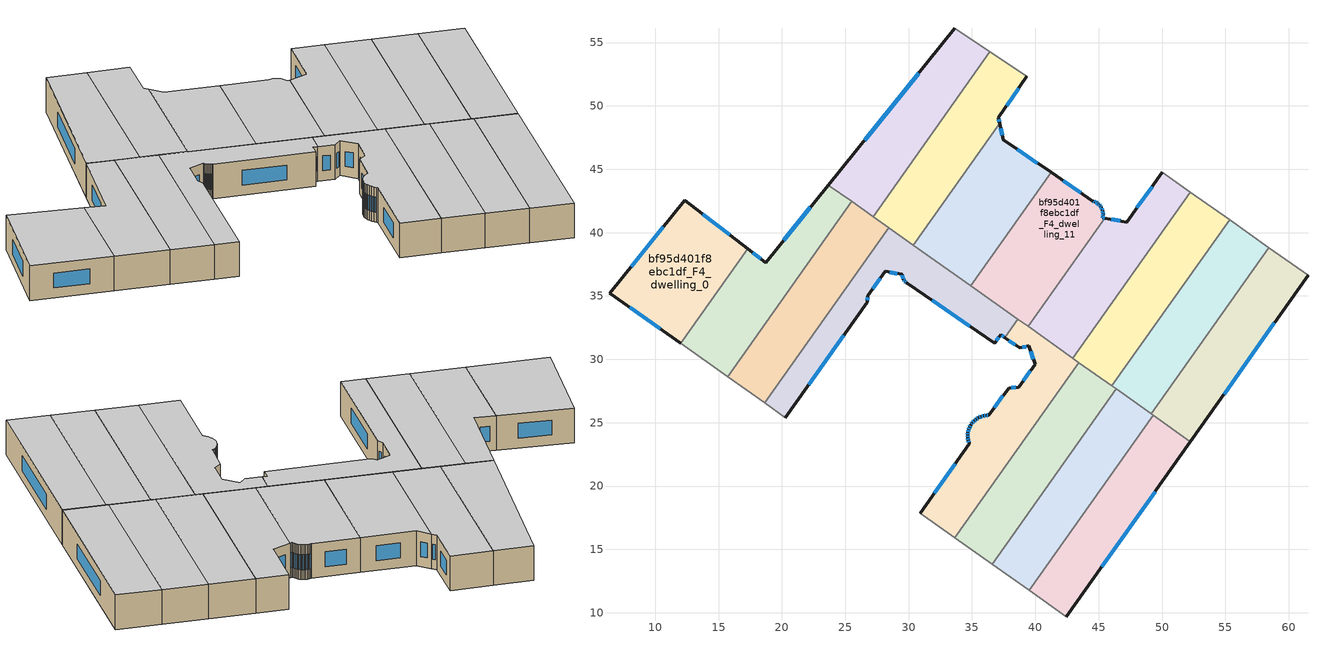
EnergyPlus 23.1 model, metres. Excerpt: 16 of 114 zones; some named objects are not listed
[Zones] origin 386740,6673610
bf95d401f8ebc1df_F4_dwelling_0
 floor to bf95d401f8ebc1df_F3_dwelling_0 (EU_floor_Construction): 17.3,38.73 12.01,31.26 6.4,35.23 12.34,42.55 z12
 wall outside (EU_wall_Construction): 17.3,38.73 12.34,42.55 6.4,35.23 12.01,31.26 z12:15
 wall to bf95d401f8ebc1df_F4_dwelling_1 (EU_wall_Construction): 12.01,31.26 17.3,38.73 z12:15
 window (EU_Window_Construction): 8,34.1 10.4,32.4 / 10.64,40.46 8.1,37.32 / 15.88,39.82 13.76,41.46 z12.86:14.14
 ceiling to bf95d401f8ebc1df_F5_dwelling_0 (EU_floor_Construction): 12.01,31.26 17.3,38.73 12.34,42.55 6.4,35.23 z15
bf95d401f8ebc1df_F4_dwelling_1
 floor to bf95d401f8ebc1df_F3_dwelling_1 (EU_floor_Construction): 25.51,42.46 15.71,28.63 12.01,31.26 17.3,38.73 18.73,37.63 23.67,43.76 z12
 wall outside (EU_wall_Construction): 23.67,43.76 18.73,37.63 17.3,38.73 z12:15
 wall to bf95d401f8ebc1df_F4_dwelling_2 (EU_wall_Construction): 15.71,28.63 25.51,42.46 z12:15
 wall adiabatic (EU_wall_Construction): 12.01,31.26 15.71,28.63 z12:15
 wall to bf95d401f8ebc1df_F4_dwelling_8 (EU_wall_Construction): 25.51,42.46 23.67,43.76 z12:15
 window (EU_Window_Construction): 22.26,42.01 20.14,39.38 / 18.32,37.94 17.71,38.41 z12.86:14.14
 ceiling to bf95d401f8ebc1df_F5_dwelling_1 (EU_floor_Construction): 15.71,28.63 25.51,42.46 23.67,43.76 18.73,37.63 17.3,38.73 12.01,31.26 z15
bf95d401f8ebc1df_F4_dwelling_10
 floor to bf95d401f8ebc1df_F3_dwelling_10 (EU_floor_Construction): 41.24,44.75 34.9,35.8 30.39,39 37.2,48.61 37.48,47.33 z12
 wall outside (EU_wall_Construction): 41.24,44.75 37.48,47.33 37.2,48.61 z12:15
 wall to bf95d401f8ebc1df_F4_dwelling_11 (EU_wall_Construction): 34.9,35.8 41.24,44.75 z12:15
 wall to bf95d401f8ebc1df_F4_dwelling_9 (EU_wall_Construction): 37.2,48.61 30.39,39 z12:15
 wall to bf95d401f8ebc1df_F4_dwelling_3 (EU_wall_Construction): 30.39,39 34.9,35.8 z12:15
 window (EU_Window_Construction): 40.17,45.49 38.56,46.59 / 37.4,47.7 37.28,48.25 z12.86:14.14
 ceiling to bf95d401f8ebc1df_F5_dwelling_10 (EU_floor_Construction): 34.9,35.8 41.24,44.75 37.48,47.33 37.2,48.61 30.39,39 z15
bf95d401f8ebc1df_F4_dwelling_11
 floor to bf95d401f8ebc1df_F3_dwelling_11 (EU_floor_Construction): 44.58,42.48 44.71,42.43 44.84,42.36 44.95,42.28 45.06,42.18 45.15,42.07 45.21,41.98 45.22,41.95 45.28,41.82 45.32,41.68 45.35,41.54 45.35,41.4 45.34,41.26 45.32,41.16 45.48,41.13 39.43,32.59 34.9,35.8 41.24,44.75 44.55,42.49 z12
 wall outside (EU_wall_Construction): 45.48,41.13 45.32,41.16 45.34,41.26 45.35,41.4 45.35,41.54 45.32,41.68 45.28,41.82 45.22,41.95 45.21,41.98 45.15,42.07 45.06,42.18 44.95,42.28 44.84,42.36 44.71,42.43 44.58,42.48 44.55,42.49 41.24,44.75 z12:15
 wall to bf95d401f8ebc1df_F4_dwelling_12 (EU_wall_Construction): 39.43,32.59 45.48,41.13 z12:15
 wall to bf95d401f8ebc1df_F4_dwelling_4 (EU_wall_Construction): 38.62,33.17 39.43,32.59 z12:15
 wall to bf95d401f8ebc1df_F4_dwelling_3 (EU_wall_Construction): 34.9,35.8 38.62,33.17 z12:15
 window (EU_Window_Construction): 44.67,42.44 44.61,42.46 / 44.8,42.38 44.75,42.41 / 44.92,42.3 44.87,42.34 / 45.03,42.21 44.98,42.25 / 45.12,42.1 45.08,42.15 / 45.19,42.01 45.16,42.05 / 45.26,41.86 45.24,41.91 / 45.31,41.72 45.29,41.78 / 45.34,41.58 45.33,41.64 / 45.35,41.44 45.35,41.5 / 45.34,41.3 45.35,41.36 / 45.32,41.19 45.33,41.23 / 45.44,41.14 45.36,41.15 / 43.61,43.13 42.19,44.1 z12.86:14.14
 ceiling to bf95d401f8ebc1df_F5_dwelling_11 (EU_floor_Construction): 39.43,32.59 45.48,41.13 45.32,41.16 45.34,41.26 45.35,41.4 45.35,41.54 45.32,41.68 45.28,41.82 45.22,41.95 45.21,41.98 45.15,42.07 45.06,42.18 44.95,42.28 44.84,42.36 44.71,42.43 44.58,42.48 44.55,42.49 41.24,44.75 34.9,35.8 z15
bf95d401f8ebc1df_F4_dwelling_12
 floor to bf95d401f8ebc1df_F3_dwelling_12 (EU_floor_Construction): 52.23,43.19 42.95,30.1 39.43,32.59 45.48,41.13 47.21,40.83 50.03,44.75 z12
 wall outside (EU_wall_Construction): 50.03,44.75 47.21,40.83 45.48,41.13 z12:15
 wall adiabatic (EU_wall_Construction): 52.23,43.19 50.03,44.75 z12:15
 wall to bf95d401f8ebc1df_F4_dwelling_13 (EU_wall_Construction): 42.95,30.1 52.23,43.19 z12:15
 wall to bf95d401f8ebc1df_F4_dwelling_4 (EU_wall_Construction): 39.43,32.59 42.95,30.1 z12:15
 window (EU_Window_Construction): 46.72,40.92 45.98,41.05 / 49.23,43.63 48.02,41.95 z12.86:14.14
 ceiling to bf95d401f8ebc1df_F5_dwelling_12 (EU_floor_Construction): 42.95,30.1 52.23,43.19 50.03,44.75 47.21,40.83 45.48,41.13 39.43,32.59 z15
bf95d401f8ebc1df_F4_dwelling_13
 floor to bf95d401f8ebc1df_F3_dwelling_13 (EU_floor_Construction): 55.33,41 46.05,27.9 42.95,30.1 52.23,43.19 z12
 wall adiabatic (EU_wall_Construction): 55.33,41 52.23,43.19 z12:15
 wall to bf95d401f8ebc1df_F4_dwelling_14 (EU_wall_Construction): 46.05,27.9 55.33,41 z12:15
 wall to bf95d401f8ebc1df_F4_dwelling_5 (EU_wall_Construction): 43.44,29.75 46.05,27.9 z12:15
 wall to bf95d401f8ebc1df_F4_dwelling_4 (EU_wall_Construction): 42.95,30.1 43.44,29.75 z12:15
 ceiling to bf95d401f8ebc1df_F5_dwelling_13 (EU_floor_Construction): 46.05,27.9 55.33,41 52.23,43.19 42.95,30.1 z15
bf95d401f8ebc1df_F4_dwelling_14
 floor to bf95d401f8ebc1df_F3_dwelling_14 (EU_floor_Construction): 58.43,38.81 49.15,25.71 46.05,27.9 55.33,41 z12
 wall adiabatic (EU_wall_Construction): 58.43,38.81 55.33,41 z12:15
 wall to bf95d401f8ebc1df_F4_dwelling_15 (EU_wall_Construction): 49.15,25.71 58.43,38.81 z12:15
 wall to bf95d401f8ebc1df_F4_dwelling_6 (EU_wall_Construction): 46.38,27.67 49.15,25.71 z12:15
 wall to bf95d401f8ebc1df_F4_dwelling_5 (EU_wall_Construction): 46.05,27.9 46.38,27.67 z12:15
 ceiling to bf95d401f8ebc1df_F5_dwelling_14 (EU_floor_Construction): 49.15,25.71 58.43,38.81 55.33,41 46.05,27.9 z15
bf95d401f8ebc1df_F4_dwelling_15
 floor to bf95d401f8ebc1df_F3_dwelling_15 (EU_floor_Construction): 61.52,36.62 52.24,23.51 49.15,25.71 58.43,38.81 z12
 wall outside (EU_wall_Construction): 52.24,23.51 61.52,36.62 z12:15
 wall adiabatic (EU_wall_Construction): 61.52,36.62 58.43,38.81 z12:15
 wall to bf95d401f8ebc1df_F4_dwelling_7 (EU_wall_Construction): 49.31,25.59 52.24,23.51 z12:15
 wall to bf95d401f8ebc1df_F4_dwelling_6 (EU_wall_Construction): 49.15,25.71 49.31,25.59 z12:15
 window (EU_Window_Construction): 54.89,27.26 58.87,32.87 z12.86:14.14
 ceiling to bf95d401f8ebc1df_F5_dwelling_15 (EU_floor_Construction): 52.24,23.51 61.52,36.62 58.43,38.81 49.15,25.71 z15
bf95d401f8ebc1df_F4_dwelling_2
 floor to bf95d401f8ebc1df_F3_dwelling_2 (EU_floor_Construction): 28.44,40.38 18.65,26.56 15.71,28.63 25.51,42.46 z12
 wall to bf95d401f8ebc1df_F4_dwelling_3 (EU_wall_Construction): 18.65,26.56 28.44,40.38 z12:15
 wall adiabatic (EU_wall_Construction): 15.71,28.63 18.65,26.56 z12:15
 wall to bf95d401f8ebc1df_F4_dwelling_9 (EU_wall_Construction): 28.44,40.38 27.2,41.26 z12:15
 wall to bf95d401f8ebc1df_F4_dwelling_8 (EU_wall_Construction): 27.2,41.26 25.51,42.46 z12:15
 ceiling to bf95d401f8ebc1df_F5_dwelling_2 (EU_floor_Construction): 18.65,26.56 28.44,40.38 25.51,42.46 15.71,28.63 z15
bf95d401f8ebc1df_F4_dwelling_3
 floor to bf95d401f8ebc1df_F3_dwelling_3 (EU_floor_Construction): 38.62,33.17 37.59,31.72 37.27,31.95 36.79,31.26 29.88,36 29.82,36.05 29.73,36.13 29.66,36.22 29.6,36.3 29.6,36.32 29.55,36.42 29.51,36.54 29.49,36.65 29.49,36.7 28.15,36.93 26.79,35.04 26.74,34.5 20.28,25.39 18.65,26.56 28.44,40.38 z12
 wall outside (EU_wall_Construction): 20.28,25.39 26.74,34.5 26.79,35.04 28.15,36.93 29.49,36.7 29.49,36.65 29.51,36.54 29.55,36.42 29.6,36.32 29.6,36.3 29.66,36.22 29.73,36.13 29.82,36.05 29.88,36 36.79,31.26 37.27,31.95 37.59,31.72 z12:15
 wall adiabatic (EU_wall_Construction): 18.65,26.56 20.28,25.39 z12:15
 wall to bf95d401f8ebc1df_F4_dwelling_4 (EU_wall_Construction): 37.59,31.72 38.62,33.17 z12:15
 wall to bf95d401f8ebc1df_F4_dwelling_9 (EU_wall_Construction): 30.39,39 28.44,40.38 z12:15
 window (EU_Window_Construction): 29.76,36.11 29.79,36.07 / 29.68,36.19 29.71,36.15 / 29.62,36.28 29.64,36.24 / 29.56,36.39 29.58,36.35 / 29.52,36.5 29.54,36.46 / 29.5,36.62 29.51,36.57 / 28.53,36.86 29.11,36.76 / 27.18,35.58 27.76,36.39 / 26.76,34.65 26.78,34.88 / 22.13,28 24.9,31.9 / 37.36,31.89 37.5,31.79 / 36.93,31.46 37.13,31.75 / 31.85,34.65 34.82,32.62 z12.86:14.14
 ceiling to bf95d401f8ebc1df_F5_dwelling_3 (EU_floor_Construction): 36.79,31.26 37.27,31.95 37.59,31.72 38.62,33.17 28.44,40.38 18.65,26.56 20.28,25.39 26.74,34.5 26.79,35.04 28.15,36.93 29.49,36.7 29.49,36.65 29.51,36.54 29.55,36.42 29.6,36.32 29.6,36.3 29.66,36.22 29.73,36.13 29.82,36.05 29.88,36 z15
bf95d401f8ebc1df_F4_dwelling_4
 floor to bf95d401f8ebc1df_F3_dwelling_4 (EU_floor_Construction): 43.44,29.75 33.65,15.92 30.91,17.86 34.8,23.33 34.77,23.41 34.71,23.61 34.68,23.82 34.67,24.03 34.69,24.24 34.73,24.44 34.81,24.64 34.91,24.82 34.94,24.87 35.03,25 35.17,25.15 35.33,25.28 35.51,25.39 35.7,25.48 35.9,25.54 36.11,25.58 36.31,25.58 37.89,27.73 38.68,27.8 39.98,29.59 39.5,31.05 38.76,30.9 37.59,31.72 38.62,33.17 z12
 wall outside (EU_wall_Construction): 37.59,31.72 38.76,30.9 39.5,31.05 39.98,29.59 38.68,27.8 37.89,27.73 36.31,25.58 36.11,25.58 35.9,25.54 35.7,25.48 35.51,25.39 35.33,25.28 35.17,25.15 35.03,25 34.94,24.87 34.91,24.82 34.81,24.64 34.73,24.44 34.69,24.24 34.67,24.03 34.68,23.82 34.71,23.61 34.77,23.41 34.8,23.33 30.91,17.86 z12:15
 wall to bf95d401f8ebc1df_F4_dwelling_5 (EU_wall_Construction): 33.65,15.92 43.44,29.75 z12:15
 wall adiabatic (EU_wall_Construction): 30.91,17.86 33.65,15.92 z12:15
 window (EU_Window_Construction): 34.73,23.56 34.75,23.47 / 34.69,23.76 34.7,23.67 / 34.67,23.97 34.67,23.88 / 34.68,24.18 34.67,24.09 / 34.72,24.38 34.7,24.3 / 34.79,24.58 34.76,24.5 / 34.88,24.77 34.84,24.69 / 35,24.96 34.96,24.91 / 35.13,25.11 35.07,25.04 / 35.29,25.24 35.22,25.19 / 35.46,25.36 35.38,25.31 / 35.65,25.46 35.57,25.42 / 35.85,25.52 35.76,25.5 / 36.05,25.57 35.96,25.55 / 36.25,25.58 36.17,25.58 / 37.44,27.12 36.76,26.2 / 38.45,27.78 38.11,27.75 / 39.61,29.08 39.05,28.31 / 39.63,30.64 39.84,30.01 / 38.97,30.94 39.28,31.01 / 37.92,31.49 38.42,31.13 / 33.69,21.77 32.03,19.43 z12.86:14.14
 ceiling to bf95d401f8ebc1df_F5_dwelling_4 (EU_floor_Construction): 33.65,15.92 43.44,29.75 38.62,33.17 37.59,31.72 38.76,30.9 39.5,31.05 39.98,29.59 38.68,27.8 37.89,27.73 36.31,25.58 36.11,25.58 35.9,25.54 35.7,25.48 35.51,25.39 35.33,25.28 35.17,25.15 35.03,25 34.94,24.87 34.91,24.82 34.81,24.64 34.73,24.44 34.69,24.24 34.67,24.03 34.68,23.82 34.71,23.61 34.77,23.41 34.8,23.33 30.91,17.86 z15
bf95d401f8ebc1df_F4_dwelling_5
 floor to bf95d401f8ebc1df_F3_dwelling_5 (EU_floor_Construction): 46.38,27.67 36.58,13.85 33.65,15.92 43.44,29.75 z12
 wall to bf95d401f8ebc1df_F4_dwelling_6 (EU_wall_Construction): 36.58,13.85 46.38,27.67 z12:15
 wall adiabatic (EU_wall_Construction): 33.65,15.92 36.58,13.85 z12:15
 ceiling to bf95d401f8ebc1df_F5_dwelling_5 (EU_floor_Construction): 36.58,13.85 46.38,27.67 43.44,29.75 33.65,15.92 z15
bf95d401f8ebc1df_F4_dwelling_6
 floor to bf95d401f8ebc1df_F3_dwelling_6 (EU_floor_Construction): 49.31,25.59 39.52,11.77 36.58,13.85 46.38,27.67 z12
 wall to bf95d401f8ebc1df_F4_dwelling_7 (EU_wall_Construction): 39.52,11.77 49.31,25.59 z12:15
 wall adiabatic (EU_wall_Construction): 36.58,13.85 39.52,11.77 z12:15
 ceiling to bf95d401f8ebc1df_F5_dwelling_6 (EU_floor_Construction): 39.52,11.77 49.31,25.59 46.38,27.67 36.58,13.85 z15
bf95d401f8ebc1df_F4_dwelling_7
 floor to bf95d401f8ebc1df_F3_dwelling_7 (EU_floor_Construction): 52.24,23.51 42.45,9.69 39.52,11.77 49.31,25.59 z12
 wall outside (EU_wall_Construction): 42.45,9.69 52.24,23.51 z12:15
 wall adiabatic (EU_wall_Construction): 39.52,11.77 42.45,9.69 z12:15
 window (EU_Window_Construction): 45.25,13.64 49.45,19.56 z12.86:14.14
 ceiling to bf95d401f8ebc1df_F5_dwelling_7 (EU_floor_Construction): 42.45,9.69 52.24,23.51 49.31,25.59 39.52,11.77 z15
bf95d401f8ebc1df_F4_dwelling_8
 floor to bf95d401f8ebc1df_F3_dwelling_8 (EU_floor_Construction): 36.42,54.27 27.2,41.25 23.67,43.76 33.65,56.13 z12
 wall outside (EU_wall_Construction): 33.65,56.13 23.67,43.76 z12:15
 wall to bf95d401f8ebc1df_F4_dwelling_9 (EU_wall_Construction): 27.2,41.25 36.42,54.27 z12:15
 wall adiabatic (EU_wall_Construction): 36.42,54.27 33.65,56.13 z12:15
 window (EU_Window_Construction): 30.8,52.59 26.52,47.29 z12.86:14.14
 ceiling to bf95d401f8ebc1df_F5_dwelling_8 (EU_floor_Construction): 27.2,41.25 36.42,54.27 33.65,56.13 23.67,43.76 z15
bf95d401f8ebc1df_F4_dwelling_9
 floor to bf95d401f8ebc1df_F3_dwelling_9 (EU_floor_Construction): 39.34,52.33 37.1,49.07 37.2,48.61 30.39,39 27.2,41.25 36.42,54.27 z12
 wall outside (EU_wall_Construction): 37.2,48.61 37.1,49.07 39.34,52.33 z12:15
 wall adiabatic (EU_wall_Construction): 39.34,52.33 36.42,54.27 z12:15
 window (EU_Window_Construction): 37.74,50 38.7,51.39 / 37.17,48.74 37.12,48.94 z12.86:14.14
 ceiling to bf95d401f8ebc1df_F5_dwelling_9 (EU_floor_Construction): 30.39,39 37.2,48.61 37.1,49.07 39.34,52.33 36.42,54.27 27.2,41.25 z15
[Building]
EU S2 Campaign: North Axis=0; Terrain=City; Solar Distribution=FullExterior
[Site:Location]
Helsinki-Vantaa.AP: Latitude=60.317; Longitude=24.963; Time Zone=2; Elevation=54.6
[SizingPeriod:WeatherFileDays]
AnnualSizingPeriod: Begin Month=1; Begin Day of Month=1; End Month=12; End Day of Month=31; Day of Week for Start Day=Monday; Use Weather File Daylight Saving Period=No; Use Weather File Rain and Snow Indicators=No
[MATERIAL]
EU_InternalMass_Material: Roughness=MediumRough; Thickness=0.1; Conductivity=1; Density=1800; Specific Heat=900; Thermal Absorptance=0.9; Solar Absorptance=0.7; Visible Absorptance=0.7
[MATERIAL:NOMASS] Roughness=MediumRough; Thermal Absorptance=0.9; Solar Absorptance=0.7; Visible Absorptance=0.7
Name | Thermal Resistance
EU_wall_NoMass | 1.10183
EU_floor_NoMass | 1.70606
[WINDOWMATERIAL:SIMPLEGLAZINGSYSTEM]
EU_Window_SimpleGlazing: UFactor=3.11035; Solar Heat Gain Coefficient=0.8; Visible Transmittance=0.8
[CONSTRUCTION]
EU_wall_Construction: EU_wall_NoMass
EU_floor_Construction: EU_floor_NoMass
EU_Window_Construction: EU_Window_SimpleGlazing
EU_InternalMass_Construction: EU_InternalMass_Material
[ZONE] Type=1; Multiplier=1; Ceiling Height=autocalculate; Floor Area=autocalculate; Part of Total Floor Area=Yes
Name | Volume
bf95d401f8ebc1df_F4_dwelling_0; bf95d401f8ebc1df_F4_dwelling_4 | 182.78
bf95d401f8ebc1df_F4_dwelling_1 | 182.741
bf95d401f8ebc1df_F4_dwelling_10 | 182.759
bf95d401f8ebc1df_F4_dwelling_11; bf95d401f8ebc1df_F4_dwelling_12; bf95d401f8ebc1df_F4_dwelling_14 | 182.766
bf95d401f8ebc1df_F4_dwelling_13 | 182.733
bf95d401f8ebc1df_F4_dwelling_15 | 182.754
bf95d401f8ebc1df_F4_dwelling_2 | 182.762
bf95d401f8ebc1df_F4_dwelling_3 | 182.779
bf95d401f8ebc1df_F4_dwelling_5 | 182.763
bf95d401f8ebc1df_F4_dwelling_6 | 182.764
bf95d401f8ebc1df_F4_dwelling_7 | 182.751
bf95d401f8ebc1df_F4_dwelling_8 | 182.758
bf95d401f8ebc1df_F4_dwelling_9 | 182.739
[INTERNALMASS] Construction=EU_InternalMass_Construction
Name | Zone or ZoneList | Surface Area
bf95d401f8ebc1df_F4_dwelling_0_EU_InternalMass | bf95d401f8ebc1df_F4_dwelling_0 | 60.9266
bf95d401f8ebc1df_F4_dwelling_1_EU_InternalMass | bf95d401f8ebc1df_F4_dwelling_1 | 60.9136
bf95d401f8ebc1df_F4_dwelling_2_EU_InternalMass | bf95d401f8ebc1df_F4_dwelling_2 | 60.9209
bf95d401f8ebc1df_F4_dwelling_3_EU_InternalMass | bf95d401f8ebc1df_F4_dwelling_3 | 60.9266
bf95d401f8ebc1df_F4_dwelling_4_EU_InternalMass | bf95d401f8ebc1df_F4_dwelling_4 | 60.9261
bf95d401f8ebc1df_F4_dwelling_5_EU_InternalMass | bf95d401f8ebc1df_F4_dwelling_5 | 60.9213
bf95d401f8ebc1df_F4_dwelling_6_EU_InternalMass | bf95d401f8ebc1df_F4_dwelling_6 | 60.9213
bf95d401f8ebc1df_F4_dwelling_7_EU_InternalMass | bf95d401f8ebc1df_F4_dwelling_7 | 60.9167
bf95d401f8ebc1df_F4_dwelling_8_EU_InternalMass | bf95d401f8ebc1df_F4_dwelling_8 | 60.9193
bf95d401f8ebc1df_F4_dwelling_9_EU_InternalMass | bf95d401f8ebc1df_F4_dwelling_9 | 60.913
bf95d401f8ebc1df_F4_dwelling_10_EU_InternalMass | bf95d401f8ebc1df_F4_dwelling_10 | 60.9193
bf95d401f8ebc1df_F4_dwelling_11_EU_InternalMass | bf95d401f8ebc1df_F4_dwelling_11 | 60.9225
bf95d401f8ebc1df_F4_dwelling_12_EU_InternalMass | bf95d401f8ebc1df_F4_dwelling_12 | 60.9218
bf95d401f8ebc1df_F4_dwelling_13_EU_InternalMass | bf95d401f8ebc1df_F4_dwelling_13 | 60.911
bf95d401f8ebc1df_F4_dwelling_14_EU_InternalMass | bf95d401f8ebc1df_F4_dwelling_14 | 60.9217
bf95d401f8ebc1df_F4_dwelling_15_EU_InternalMass | bf95d401f8ebc1df_F4_dwelling_15 | 60.9181
[OTHEREQUIPMENT] Fuel Type=Electricity; Design Level Calculation Method=Watts/Area; Power per Zone Floor Area=1; Fraction Latent=0; Fraction Radiant=0; Fraction Lost=0; Carbon Dioxide Generation Rate=0; EndUse Subcategory=EU_Step8_InternalGains
Name | Zone or ZoneList or Space or SpaceList | Schedule
EU_Step8_InternalGain_bf95d401f8ebc1df_F4_dwelling_0_f000 | bf95d401f8ebc1df_F4_dwelling_0 | EU_Step8_GainSchedule_bf95d401f8ebc1df_F4_dwelling_0_f000
EU_Step8_InternalGain_bf95d401f8ebc1df_F4_dwelling_1_f000 | bf95d401f8ebc1df_F4_dwelling_1 | EU_Step8_GainSchedule_bf95d401f8ebc1df_F4_dwelling_1_f000
EU_Step8_InternalGain_bf95d401f8ebc1df_F4_dwelling_2_f000 | bf95d401f8ebc1df_F4_dwelling_2 | EU_Step8_GainSchedule_bf95d401f8ebc1df_F4_dwelling_2_f000
EU_Step8_InternalGain_bf95d401f8ebc1df_F4_dwelling_3_f000 | bf95d401f8ebc1df_F4_dwelling_3 | EU_Step8_GainSchedule_bf95d401f8ebc1df_F4_dwelling_3_f000
EU_Step8_InternalGain_bf95d401f8ebc1df_F4_dwelling_4_f000 | bf95d401f8ebc1df_F4_dwelling_4 | EU_Step8_GainSchedule_bf95d401f8ebc1df_F4_dwelling_4_f000
EU_Step8_InternalGain_bf95d401f8ebc1df_F4_dwelling_5_f000 | bf95d401f8ebc1df_F4_dwelling_5 | EU_Step8_GainSchedule_bf95d401f8ebc1df_F4_dwelling_5_f000
EU_Step8_InternalGain_bf95d401f8ebc1df_F4_dwelling_6_f000 | bf95d401f8ebc1df_F4_dwelling_6 | EU_Step8_GainSchedule_bf95d401f8ebc1df_F4_dwelling_6_f000
EU_Step8_InternalGain_bf95d401f8ebc1df_F4_dwelling_7_f000 | bf95d401f8ebc1df_F4_dwelling_7 | EU_Step8_GainSchedule_bf95d401f8ebc1df_F4_dwelling_7_f000
EU_Step8_InternalGain_bf95d401f8ebc1df_F4_dwelling_8_f000 | bf95d401f8ebc1df_F4_dwelling_8 | EU_Step8_GainSchedule_bf95d401f8ebc1df_F4_dwelling_8_f000
EU_Step8_InternalGain_bf95d401f8ebc1df_F4_dwelling_9_f000 | bf95d401f8ebc1df_F4_dwelling_9 | EU_Step8_GainSchedule_bf95d401f8ebc1df_F4_dwelling_9_f000
EU_Step8_InternalGain_bf95d401f8ebc1df_F4_dwelling_10_f000 | bf95d401f8ebc1df_F4_dwelling_10 | EU_Step8_GainSchedule_bf95d401f8ebc1df_F4_dwelling_10_f000
EU_Step8_InternalGain_bf95d401f8ebc1df_F4_dwelling_11_f000 | bf95d401f8ebc1df_F4_dwelling_11 | EU_Step8_GainSchedule_bf95d401f8ebc1df_F4_dwelling_11_f000
EU_Step8_InternalGain_bf95d401f8ebc1df_F4_dwelling_12_f000 | bf95d401f8ebc1df_F4_dwelling_12 | EU_Step8_GainSchedule_bf95d401f8ebc1df_F4_dwelling_12_f000
EU_Step8_InternalGain_bf95d401f8ebc1df_F4_dwelling_13_f000 | bf95d401f8ebc1df_F4_dwelling_13 | EU_Step8_GainSchedule_bf95d401f8ebc1df_F4_dwelling_13_f000
EU_Step8_InternalGain_bf95d401f8ebc1df_F4_dwelling_14_f000 | bf95d401f8ebc1df_F4_dwelling_14 | EU_Step8_GainSchedule_bf95d401f8ebc1df_F4_dwelling_14_f000
EU_Step8_InternalGain_bf95d401f8ebc1df_F4_dwelling_15_f000 | bf95d401f8ebc1df_F4_dwelling_15 | EU_Step8_GainSchedule_bf95d401f8ebc1df_F4_dwelling_15_f000
[ZONEVENTILATION:DESIGNFLOWRATE] Schedule=EU_AlwaysOn; Design Flow Rate Calculation Method=AirChanges/Hour; Air Changes per Hour=0.756316; Ventilation Type=Natural; Fan Pressure Rise=0; Fan Total Efficiency=1; Constant Term Coefficient=1; Temperature Term Coefficient=0; Velocity Term Coefficient=0; Velocity Squared Term Coefficient=0; Minimum Indoor Temperature=-100; Maximum Indoor Temperature=100; Delta Temperature=-100; Minimum Outdoor Temperature=-100; Maximum Outdoor Temperature=100; Maximum Wind Speed=40
Name | Zone or ZoneList or Space or SpaceList
EU_ConstantAir_bf95d401f8ebc1df_F4_dwelling_0 | bf95d401f8ebc1df_F4_dwelling_0
EU_ConstantAir_bf95d401f8ebc1df_F4_dwelling_1 | bf95d401f8ebc1df_F4_dwelling_1
EU_ConstantAir_bf95d401f8ebc1df_F4_dwelling_2 | bf95d401f8ebc1df_F4_dwelling_2
EU_ConstantAir_bf95d401f8ebc1df_F4_dwelling_3 | bf95d401f8ebc1df_F4_dwelling_3
EU_ConstantAir_bf95d401f8ebc1df_F4_dwelling_4 | bf95d401f8ebc1df_F4_dwelling_4
EU_ConstantAir_bf95d401f8ebc1df_F4_dwelling_5 | bf95d401f8ebc1df_F4_dwelling_5
EU_ConstantAir_bf95d401f8ebc1df_F4_dwelling_6 | bf95d401f8ebc1df_F4_dwelling_6
EU_ConstantAir_bf95d401f8ebc1df_F4_dwelling_7 | bf95d401f8ebc1df_F4_dwelling_7
EU_ConstantAir_bf95d401f8ebc1df_F4_dwelling_8 | bf95d401f8ebc1df_F4_dwelling_8
EU_ConstantAir_bf95d401f8ebc1df_F4_dwelling_9 | bf95d401f8ebc1df_F4_dwelling_9
EU_ConstantAir_bf95d401f8ebc1df_F4_dwelling_10 | bf95d401f8ebc1df_F4_dwelling_10
EU_ConstantAir_bf95d401f8ebc1df_F4_dwelling_11 | bf95d401f8ebc1df_F4_dwelling_11
EU_ConstantAir_bf95d401f8ebc1df_F4_dwelling_12 | bf95d401f8ebc1df_F4_dwelling_12
EU_ConstantAir_bf95d401f8ebc1df_F4_dwelling_13 | bf95d401f8ebc1df_F4_dwelling_13
EU_ConstantAir_bf95d401f8ebc1df_F4_dwelling_14 | bf95d401f8ebc1df_F4_dwelling_14
EU_ConstantAir_bf95d401f8ebc1df_F4_dwelling_15 | bf95d401f8ebc1df_F4_dwelling_15
[HVACTEMPLATE:ZONE:IDEALLOADSAIRSYSTEM] System Availability Schedule=EU_AlwaysOn; Maximum Heating Supply Air Temperature=50; Minimum Cooling Supply Air Temperature=13; Maximum Heating Supply Air Humidity Ratio=0.0156; Minimum Cooling Supply Air Humidity Ratio=0.0077; Heating Limit=NoLimit; Cooling Limit=NoLimit; Heating Availability Schedule=EU_AlwaysOn; Cooling Availability Schedule=EU_CoolingOff; Dehumidification Control Type=ConstantSensibleHeatRatio; Cooling Sensible Heat Ratio=0.7; Dehumidification Setpoint=60; Humidification Control Type=None; Humidification Setpoint=30; Outdoor Air Method=None; Outdoor Air Flow Rate per Person=0.00944; Outdoor Air Flow Rate per Zone Floor Area=0; Outdoor Air Flow Rate per Zone=0; Demand Controlled Ventilation Type=None; Outdoor Air Economizer Type=NoEconomizer; Heat Recovery Type=None; Sensible Heat Recovery Effectiveness=0.7; Latent Heat Recovery Effectiveness=0.65
Name | Template Thermostat
bf95d401f8ebc1df_F4_dwelling_0 | EU_HeatOnly_bf95d401f8ebc1df_F4_dwelling_0
bf95d401f8ebc1df_F4_dwelling_1 | EU_HeatOnly_bf95d401f8ebc1df_F4_dwelling_1
bf95d401f8ebc1df_F4_dwelling_2 | EU_HeatOnly_bf95d401f8ebc1df_F4_dwelling_2
bf95d401f8ebc1df_F4_dwelling_3 | EU_HeatOnly_bf95d401f8ebc1df_F4_dwelling_3
bf95d401f8ebc1df_F4_dwelling_4 | EU_HeatOnly_bf95d401f8ebc1df_F4_dwelling_4
bf95d401f8ebc1df_F4_dwelling_5 | EU_HeatOnly_bf95d401f8ebc1df_F4_dwelling_5
bf95d401f8ebc1df_F4_dwelling_6 | EU_HeatOnly_bf95d401f8ebc1df_F4_dwelling_6
bf95d401f8ebc1df_F4_dwelling_7 | EU_HeatOnly_bf95d401f8ebc1df_F4_dwelling_7
bf95d401f8ebc1df_F4_dwelling_8 | EU_HeatOnly_bf95d401f8ebc1df_F4_dwelling_8
bf95d401f8ebc1df_F4_dwelling_9 | EU_HeatOnly_bf95d401f8ebc1df_F4_dwelling_9
bf95d401f8ebc1df_F4_dwelling_10 | EU_HeatOnly_bf95d401f8ebc1df_F4_dwelling_10
bf95d401f8ebc1df_F4_dwelling_11 | EU_HeatOnly_bf95d401f8ebc1df_F4_dwelling_11
bf95d401f8ebc1df_F4_dwelling_12 | EU_HeatOnly_bf95d401f8ebc1df_F4_dwelling_12
bf95d401f8ebc1df_F4_dwelling_13 | EU_HeatOnly_bf95d401f8ebc1df_F4_dwelling_13
bf95d401f8ebc1df_F4_dwelling_14 | EU_HeatOnly_bf95d401f8ebc1df_F4_dwelling_14
bf95d401f8ebc1df_F4_dwelling_15 | EU_HeatOnly_bf95d401f8ebc1df_F4_dwelling_15
[SIZING:ZONE] Zone Cooling Design Supply Air Temperature Input Method=SupplyAirTemperature; Zone Cooling Design Supply Air Temperature=13; Zone Heating Design Supply Air Temperature Input Method=SupplyAirTemperature; Zone Heating Design Supply Air Temperature=50; Zone Cooling Design Supply Air Humidity Ratio=0.008; Zone Heating Design Supply Air Humidity Ratio=0.008; Cooling Design Air Flow Method=DesignDay; Cooling Design Air Flow Rate=0; Cooling Minimum Air Flow per Zone Floor Area=0.000762; Cooling Minimum Air Flow=0; Cooling Minimum Air Flow Fraction=0.2; Heating Design Air Flow Method=DesignDay; Heating Design Air Flow Rate=0; Heating Maximum Air Flow per Zone Floor Area=0.002032; Heating Maximum Air Flow=0.141576; Heating Maximum Air Flow Fraction=0.3; Account for Dedicated Outdoor Air System=No; Dedicated Outdoor Air System Control Strategy=NeutralSupplyAir; Dedicated Outdoor Air Low Setpoint Temperature for Design=autosize; Dedicated Outdoor Air High Setpoint Temperature for Design=autosize; Zone Load Sizing Method=Sensible Load Only No Latent Load; Zone Latent Cooling Design Supply Air Humidity Ratio Input Method=HumidityRatioDifference; Zone Cooling Design Supply Air Humidity Ratio Difference=0.005; Zone Latent Heating Design Supply Air Humidity Ratio Input Method=HumidityRatioDifference; Zone Humidification Design Supply Air Humidity Ratio Difference=0.005
bf95d401f8ebc1df_F4_dwelling_0; bf95d401f8ebc1df_F4_dwelling_1; bf95d401f8ebc1df_F4_dwelling_2; bf95d401f8ebc1df_F4_dwelling_3; bf95d401f8ebc1df_F4_dwelling_4; bf95d401f8ebc1df_F4_dwelling_5; bf95d401f8ebc1df_F4_dwelling_6; bf95d401f8ebc1df_F4_dwelling_7; bf95d401f8ebc1df_F4_dwelling_8; bf95d401f8ebc1df_F4_dwelling_9; bf95d401f8ebc1df_F4_dwelling_10; bf95d401f8ebc1df_F4_dwelling_11; bf95d401f8ebc1df_F4_dwelling_12; bf95d401f8ebc1df_F4_dwelling_13; bf95d401f8ebc1df_F4_dwelling_14; bf95d401f8ebc1df_F4_dwelling_15
[SCHEDULE:CONSTANT]
Name | Hourly Value
EU_AlwaysOn | 1
EU_CoolingOff | 0
[SCHEDULE:FILE] Column Number=1; Rows to Skip at Top=0; Number of Hours of Data=8760; Column Separator=Comma; Interpolate to Timestep=No; Minutes per Item=60; Adjust Schedule for Daylight Savings=Yes
Name | File
EU_Step8_GainSchedule_bf95d401f8ebc1df_F4_dwelling_0_f000 | ../../schedules/bf95d401f8ebc1df/bf95d401f8ebc1df_F4_dwelling_0_f000_gain.csv
EU_Step8_GainSchedule_bf95d401f8ebc1df_F4_dwelling_1_f000 | ../../schedules/bf95d401f8ebc1df/bf95d401f8ebc1df_F4_dwelling_1_f000_gain.csv
EU_Step8_GainSchedule_bf95d401f8ebc1df_F4_dwelling_2_f000 | ../../schedules/bf95d401f8ebc1df/bf95d401f8ebc1df_F4_dwelling_2_f000_gain.csv
EU_Step8_GainSchedule_bf95d401f8ebc1df_F4_dwelling_3_f000 | ../../schedules/bf95d401f8ebc1df/bf95d401f8ebc1df_F4_dwelling_3_f000_gain.csv
EU_Step8_GainSchedule_bf95d401f8ebc1df_F4_dwelling_4_f000 | ../../schedules/bf95d401f8ebc1df/bf95d401f8ebc1df_F4_dwelling_4_f000_gain.csv
EU_Step8_GainSchedule_bf95d401f8ebc1df_F4_dwelling_5_f000 | ../../schedules/bf95d401f8ebc1df/bf95d401f8ebc1df_F4_dwelling_5_f000_gain.csv
EU_Step8_GainSchedule_bf95d401f8ebc1df_F4_dwelling_6_f000 | ../../schedules/bf95d401f8ebc1df/bf95d401f8ebc1df_F4_dwelling_6_f000_gain.csv
EU_Step8_GainSchedule_bf95d401f8ebc1df_F4_dwelling_7_f000 | ../../schedules/bf95d401f8ebc1df/bf95d401f8ebc1df_F4_dwelling_7_f000_gain.csv
EU_Step8_GainSchedule_bf95d401f8ebc1df_F4_dwelling_8_f000 | ../../schedules/bf95d401f8ebc1df/bf95d401f8ebc1df_F4_dwelling_8_f000_gain.csv
EU_Step8_GainSchedule_bf95d401f8ebc1df_F4_dwelling_9_f000 | ../../schedules/bf95d401f8ebc1df/bf95d401f8ebc1df_F4_dwelling_9_f000_gain.csv
EU_Step8_GainSchedule_bf95d401f8ebc1df_F4_dwelling_10_f000 | ../../schedules/bf95d401f8ebc1df/bf95d401f8ebc1df_F4_dwelling_10_f000_gain.csv
EU_Step8_GainSchedule_bf95d401f8ebc1df_F4_dwelling_11_f000 | ../../schedules/bf95d401f8ebc1df/bf95d401f8ebc1df_F4_dwelling_11_f000_gain.csv
EU_Step8_GainSchedule_bf95d401f8ebc1df_F4_dwelling_12_f000 | ../../schedules/bf95d401f8ebc1df/bf95d401f8ebc1df_F4_dwelling_12_f000_gain.csv
EU_Step8_GainSchedule_bf95d401f8ebc1df_F4_dwelling_13_f000 | ../../schedules/bf95d401f8ebc1df/bf95d401f8ebc1df_F4_dwelling_13_f000_gain.csv
EU_Step8_GainSchedule_bf95d401f8ebc1df_F4_dwelling_14_f000 | ../../schedules/bf95d401f8ebc1df/bf95d401f8ebc1df_F4_dwelling_14_f000_gain.csv
EU_Step8_GainSchedule_bf95d401f8ebc1df_F4_dwelling_15_f000 | ../../schedules/bf95d401f8ebc1df/bf95d401f8ebc1df_F4_dwelling_15_f000_gain.csv
